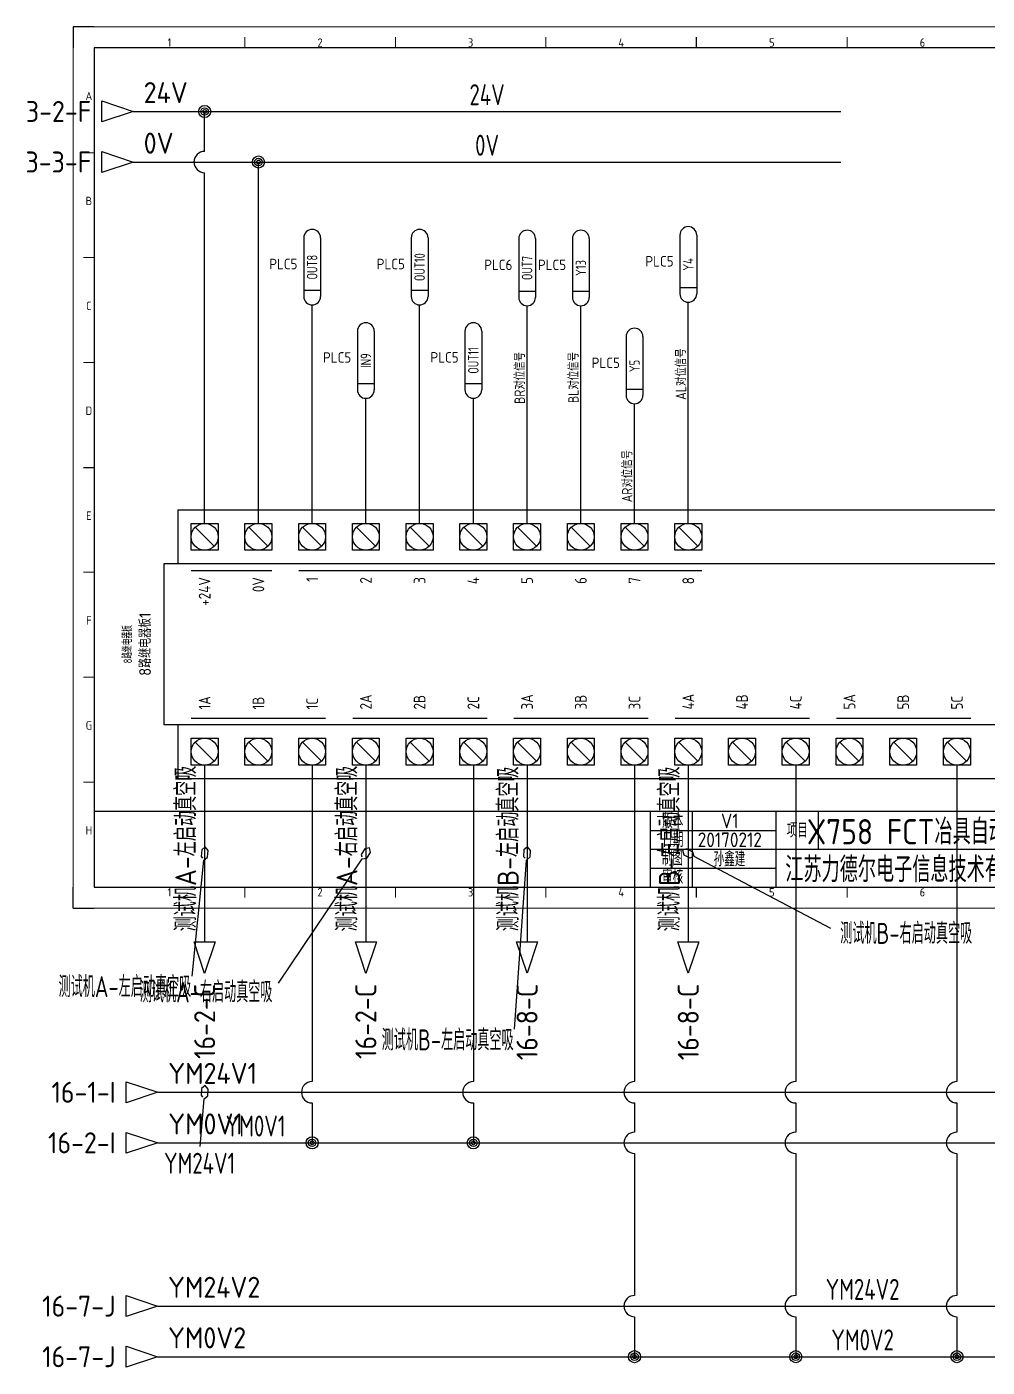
# Model space of a CAD drawing. Header units: millimetres. Extents: x 2018 to 2385, y 1278 to 1597.
# Drawn here: x 2018.3 to 2247, y 1278 to 1597.4 of the extents above; entities that cross this region are included whole.
import ezdxf
from ezdxf.enums import TextEntityAlignment as Align

# ---------------------------------------------------------------- set-up
doc = ezdxf.new("R2010")
doc.units = ezdxf.units.MM
for name, color, linetype in [('AE_BOR', 1, 'Continuous'), ('DESC', 150, 'Continuous'), ('SYMS', 7, 'Continuous'), ('TAGS', 150, 'Continuous'), ('TERMS', 123, 'Continuous'), ('WIRENO', 72, 'Continuous'), ('WIREREF', 52, 'Continuous'), ('WIREREF_DEST', 52, 'Continuous'), ('WIRES', 7, 'Continuous'), ('XREF', 7, 'Continuous'), ('图框_标题栏属性', 1, 'Continuous'), ('图框_标题栏文字', 6, 'Continuous')]:
    doc.layers.add(name, color=color, linetype=linetype)
doc.styles.add('ACGBTS', font='ISOCP.SHX')
doc.styles.get("Standard").update_dxf_attribs({"font": 'arial.ttf'})
doc.styles.add('WD_IEC', font='ISOCP2.shx', dxfattribs={"height": 4, "bigfont": 'gbcbig.shx'})
doc.styles.add('工程字', font='gbenor.shx', dxfattribs={"bigfont": 'gbcbig.shx'})

# ---------------------------------------------------------------- blocks, each defined once
blk = doc.blocks.new('Border')
for p, q in [((584, 410), (10, 410)), ((10, 410), (10, 10)), ((10, 10), (584, 10))]:
    blk.add_line(p, q)
at = {"layer": 'AE_BOR', "color": 1, "lineweight": 30}
for p, q in [((10, 420), (0, 420)), ((0, 420), (0, 410)), ((297, 410), (297, 415)), ((5, 210), (10, 210)), ((0, 0), (0, 10)), ((297, 5), (297, 10)), ((0, 0), (10, 0))]:
    blk.add_line(p, q, dxfattribs=at)
at = {"layer": 'AE_BOR', "color": 1, "lineweight": 15}
for p, q in [((0, 420), (594, 420)), ((0, 0), (0, 420)), ((81.75, 410), (81.75, 415)), ((153.5, 410), (153.5, 415)), ((225.25, 410), (225.25, 415)), ((368.75, 410), (368.75, 415)), ((10, 360), (5, 360)), ((10, 310), (5, 310)), ((10, 260), (5, 260)), ((10, 160), (5, 160)), ((10, 110), (5, 110)), ((10, 60), (5, 60)), ((81.75, 5), (81.75, 10)), ((153.5, 5), (153.5, 10)), ((225.25, 5), (225.25, 10)), ((368.75, 5), (368.75, 10)), ((594, 0), (0, 0))]:
    blk.add_line(p, q, dxfattribs=at)
at = {"layer": 'AE_BOR', "color": 1, "lineweight": 15, "style": 'ACGBTS'}
for s, p in [('1', (45.875, 412.5)), ('2', (117.625, 412.5)), ('3', (189.375, 412.5)), ('4', (261.125, 412.5)), ('5', (332.875, 412.5)), ('6', (404.625, 412.5)), ('A', (7.5, 387)), ('B', (7.5, 337)), ('C', (7.5, 287)), ('D', (7.5, 237)), ('E', (7.5, 187)), ('F', (7.5, 137)), ('G', (7.5, 87)), ('H', (7.5, 37)), ('1', (45.875, 7.5)), ('2', (117.625, 7.5)), ('3', (189.375, 7.5)), ('4', (261.125, 7.5)), ('5', (332.875, 7.5)), ('6', (404.625, 7.5))]:
    blk.add_text(s, height=4, dxfattribs=at).set_placement(p, align=Align.MIDDLE)
blk = doc.blocks.new('LdrDkA4')
for p, q in [((132.5, 0), (132.5, 18)), ((142.5, 0), (142.5, 18)), ((162.5, 0), (162.5, 18)), ((162.5, 0), (162.5, 18)), ((162.5, 0), (162.5, 18)), ((172.5, 18), (172.5, 13.5)), ((132.5, 13.5), (162.5, 13.5)), ((172.5, 13.5), (172.5, 9)), ((132.5, 9), (162.99, 9)), ((162.5, 9), (287, 9)), ((132.5, 4.5), (162.5, 4.5)), ((142.5, 2.09), (142.5, 2.09)), ((142.5, 2.09), (142.5, 2.09))]:
    blk.add_line(p, q)
blk.add_lwpolyline([(132.5, 18), (0, 18), (0, 0), (132.5, 0)], close=True)
blk.add_lwpolyline([(132.5, 0), (287, 0), (287, 18), (132.5, 18)])
at = {"flags": 9}
blk.add_attdef('WD_TB', (0, 0), '', height=2.5, dxfattribs=at)
at = {"layer": '图框_标题栏属性', "style": '工程字'}
for tag, height, p in [('版本', 3.5, (151.42, 15.75)), ('项目', 6, (202.25, 13.5)), ('日期', 3.5, (151.42, 11.25)), ('名称', 3.5, (264.42, 13.27)), ('制图', 3.5, (151.34, 6.85)), ('公司名称', 6, (197.03, 4.5)), ('文件', 3.5, (257.37, 6.75)), ('页数', 3.5, (279.5, 6.75)), ('审核', 3.5, (151.65, 2.36)), ('图号', 3.5, (257.37, 2.25)), ('总数', 3.5, (279.5, 2.25))]:
    blk.add_attdef(tag, text='', height=height, dxfattribs=at).set_placement(p, align=Align.MIDDLE)
at = {"layer": '图框_标题栏文字', "style": '工程字'}
for s, p in [('版本', (137.85, 15.75)), ('日期', (137.85, 11.25)), ('项目', (167.5, 13.5)), ('制图', (137.75, 6.85)), ('审核', (137.81, 2.51))]:
    blk.add_text(s, height=3.5, dxfattribs=at).set_placement(p, align=Align.MIDDLE_CENTER)
blk = doc.blocks.new('PLC8_8继电器板')
for p, q in [((-200.82, 40.95), (-200.82, 24.95)), ((-200.82, 40.95), (192.68, 40.95)), ((-196.82, 36.95), (-188.82, 36.95)), ((-196.82, 28.95), (-196.82, 36.95)), ((-188.82, 36.95), (-188.82, 28.95)), ((-180.82, 36.95), (-172.82, 36.95)), ((-180.82, 28.95), (-180.82, 36.95)), ((-172.82, 36.95), (-172.82, 28.95)), ((-164.82, 36.95), (-156.82, 36.95)), ((-164.82, 28.95), (-164.82, 36.95)), ((-156.82, 36.95), (-156.82, 28.95)), ((-148.82, 36.95), (-140.82, 36.95)), ((-148.82, 36.95), (-140.82, 36.95)), ((-148.82, 28.95), (-148.82, 36.95)), ((-148.82, 28.95), (-148.82, 36.95)), ((-140.82, 36.95), (-140.82, 28.95)), ((-140.82, 36.95), (-140.82, 28.95)), ((-132.82, 36.95), (-124.82, 36.95)), ((-132.82, 28.95), (-132.82, 36.95)), ((-124.82, 36.95), (-124.82, 28.95)), ((-116.82, 36.95), (-108.82, 36.95)), ((-116.82, 28.95), (-116.82, 36.95)), ((-108.82, 36.95), (-108.82, 28.95)), ((-100.82, 36.95), (-92.82, 36.95)), ((-100.82, 28.95), (-100.82, 36.95)), ((-92.82, 36.95), (-92.82, 28.95)), ((-84.82, 36.95), (-76.82, 36.95)), ((-84.82, 36.95), (-76.82, 36.95)), ((-84.82, 28.95), (-84.82, 36.95)), ((-84.82, 28.95), (-84.82, 36.95)), ((-76.82, 36.95), (-76.82, 28.95)), ((-76.82, 36.95), (-76.82, 28.95)), ((-68.82, 36.95), (-60.82, 36.95)), ((-68.82, 28.95), (-68.82, 36.95)), ((-60.82, 36.95), (-60.82, 28.95)), ((-52.82, 36.95), (-44.82, 36.95)), ((-52.82, 28.95), (-52.82, 36.95)), ((-44.82, 36.95), (-44.82, 28.95)), ((-195.65, 35.78), (-189.99, 30.12)), ((-179.65, 35.78), (-173.99, 30.12)), ((-163.65, 35.78), (-157.99, 30.12)), ((-147.65, 35.78), (-141.99, 30.12)), ((-131.65, 35.78), (-125.99, 30.12)), ((-115.65, 35.78), (-109.99, 30.12)), ((-99.65, 35.78), (-93.99, 30.12)), ((-83.65, 35.78), (-77.99, 30.12)), ((-67.65, 35.78), (-61.99, 30.12)), ((-51.65, 35.78), (-45.99, 30.12)), ((-188.82, 28.95), (-196.82, 28.95)), ((-172.82, 28.95), (-180.82, 28.95)), ((-156.82, 28.95), (-164.82, 28.95)), ((-140.82, 28.95), (-148.82, 28.95)), ((-140.82, 28.95), (-148.82, 28.95)), ((-124.82, 28.95), (-132.82, 28.95)), ((-108.82, 28.95), (-116.82, 28.95)), ((-92.82, 28.95), (-100.82, 28.95)), ((-76.82, 28.95), (-84.82, 28.95)), ((-76.82, 28.95), (-84.82, 28.95)), ((-60.82, 28.95), (-68.82, 28.95)), ((-44.82, 28.95), (-52.82, 28.95)), ((-204.82, -23.05), (-204.82, 24.95)), ((-204.82, 24.95), (196.68, 24.95)), ((-196.82, 22.95), (-172.82, 22.95)), ((-164.82, 22.95), (-44.82, 22.95)), ((196.68, -23.05), (-204.82, -23.05)), ((-200.82, -23.05), (-200.82, -39.05)), ((-196.82, -21.05), (-156.82, -21.05)), ((-148.72, -21.05), (-108.72, -21.05)), ((-100.72, -21.05), (-60.72, -21.05)), ((-52.72, -21.05), (-12.72, -21.05)), ((-4.72, -21.05), (35.28, -21.05)), ((-196.82, -35.05), (-196.82, -27.05)), ((-196.82, -27.05), (-188.82, -27.05)), ((-188.82, -27.05), (-188.82, -35.05)), ((-180.82, -35.05), (-180.82, -27.05)), ((-180.82, -35.05), (-180.82, -27.05)), ((-180.82, -27.05), (-172.82, -27.05)), ((-180.82, -27.05), (-172.82, -27.05)), ((-172.82, -27.05), (-172.82, -35.05)), ((-172.82, -27.05), (-172.82, -35.05)), ((-164.82, -35.05), (-164.82, -27.05)), ((-164.82, -35.05), (-164.82, -27.05)), ((-164.82, -27.05), (-156.82, -27.05)), ((-164.82, -27.05), (-156.82, -27.05)), ((-156.82, -27.05), (-156.82, -35.05)), ((-156.82, -27.05), (-156.82, -35.05)), ((-148.82, -35.05), (-148.82, -27.05)), ((-148.82, -35.05), (-148.82, -27.05)), ((-148.82, -27.05), (-140.82, -27.05)), ((-148.82, -27.05), (-140.82, -27.05)), ((-140.82, -27.05), (-140.82, -35.05)), ((-140.82, -27.05), (-140.82, -35.05)), ((-132.82, -35.05), (-132.82, -27.05)), ((-132.82, -35.05), (-132.82, -27.05)), ((-132.82, -27.05), (-124.82, -27.05)), ((-132.82, -27.05), (-124.82, -27.05)), ((-124.82, -27.05), (-124.82, -35.05)), ((-124.82, -27.05), (-124.82, -35.05)), ((-116.82, -35.05), (-116.82, -27.05)), ((-116.82, -35.05), (-116.82, -27.05)), ((-116.82, -27.05), (-108.82, -27.05)), ((-116.82, -27.05), (-108.82, -27.05)), ((-108.82, -27.05), (-108.82, -35.05)), ((-108.82, -27.05), (-108.82, -35.05)), ((-100.82, -35.05), (-100.82, -27.05)), ((-100.82, -35.05), (-100.82, -27.05)), ((-100.82, -27.05), (-92.82, -27.05)), ((-100.82, -27.05), (-92.82, -27.05)), ((-92.82, -27.05), (-92.82, -35.05)), ((-92.82, -27.05), (-92.82, -35.05)), ((-84.82, -35.05), (-84.82, -27.05)), ((-84.82, -35.05), (-84.82, -27.05)), ((-84.82, -27.05), (-76.82, -27.05)), ((-84.82, -27.05), (-76.82, -27.05)), ((-76.82, -27.05), (-76.82, -35.05)), ((-76.82, -27.05), (-76.82, -35.05)), ((-68.82, -35.05), (-68.82, -27.05)), ((-68.82, -35.05), (-68.82, -27.05)), ((-68.82, -27.05), (-60.82, -27.05)), ((-68.82, -27.05), (-60.82, -27.05)), ((-60.82, -27.05), (-60.82, -35.05)), ((-60.82, -27.05), (-60.82, -35.05)), ((-52.82, -35.05), (-52.82, -27.05)), ((-52.82, -35.05), (-52.82, -27.05)), ((-52.82, -27.05), (-44.82, -27.05)), ((-52.82, -27.05), (-44.82, -27.05)), ((-44.82, -27.05), (-44.82, -35.05)), ((-44.82, -27.05), (-44.82, -35.05)), ((-36.82, -35.05), (-36.82, -27.05)), ((-36.82, -35.05), (-36.82, -27.05)), ((-36.82, -27.05), (-28.82, -27.05)), ((-36.82, -27.05), (-28.82, -27.05)), ((-28.82, -27.05), (-28.82, -35.05)), ((-28.82, -27.05), (-28.82, -35.05)), ((-20.82, -35.05), (-20.82, -27.05)), ((-20.82, -35.05), (-20.82, -27.05)), ((-20.82, -27.05), (-12.82, -27.05)), ((-20.82, -27.05), (-12.82, -27.05)), ((-12.82, -27.05), (-12.82, -35.05)), ((-12.82, -27.05), (-12.82, -35.05)), ((-4.82, -35.05), (-4.82, -27.05)), ((-4.82, -35.05), (-4.82, -27.05)), ((-4.82, -27.05), (3.18, -27.05)), ((-4.82, -27.05), (3.18, -27.05)), ((3.18, -27.05), (3.18, -35.05)), ((3.18, -27.05), (3.18, -35.05)), ((11.18, -35.05), (11.18, -27.05)), ((11.18, -35.05), (11.18, -27.05)), ((11.18, -27.05), (19.18, -27.05)), ((11.18, -27.05), (19.18, -27.05)), ((19.18, -27.05), (19.18, -35.05)), ((19.18, -27.05), (19.18, -35.05)), ((27.18, -35.05), (27.18, -27.05)), ((27.18, -35.05), (27.18, -27.05)), ((27.18, -27.05), (35.18, -27.05)), ((27.18, -27.05), (35.18, -27.05)), ((35.18, -27.05), (35.18, -35.05)), ((35.18, -27.05), (35.18, -35.05)), ((-195.65, -28.22), (-189.99, -33.88)), ((-179.65, -28.22), (-173.99, -33.88)), ((-163.65, -28.22), (-157.99, -33.88)), ((-147.65, -28.22), (-141.99, -33.88)), ((-131.65, -28.22), (-125.99, -33.88)), ((-115.65, -28.22), (-109.99, -33.88)), ((-99.65, -28.22), (-93.99, -33.88)), ((-83.65, -28.22), (-77.99, -33.88)), ((-67.65, -28.22), (-61.99, -33.88)), ((-51.65, -28.22), (-45.99, -33.88)), ((-35.65, -28.22), (-29.99, -33.88)), ((-19.65, -28.22), (-13.99, -33.88)), ((-3.65, -28.22), (2.01, -33.88)), ((12.35, -28.22), (18.01, -33.88)), ((28.35, -28.22), (34.01, -33.88)), ((-188.82, -35.05), (-196.82, -35.05)), ((-172.82, -35.05), (-180.82, -35.05)), ((-172.82, -35.05), (-180.82, -35.05)), ((-156.82, -35.05), (-164.82, -35.05)), ((-156.82, -35.05), (-164.82, -35.05)), ((-140.82, -35.05), (-148.82, -35.05)), ((-140.82, -35.05), (-148.82, -35.05)), ((-124.82, -35.05), (-132.82, -35.05)), ((-124.82, -35.05), (-132.82, -35.05)), ((-108.82, -35.05), (-116.82, -35.05)), ((-108.82, -35.05), (-116.82, -35.05)), ((-92.82, -35.05), (-100.82, -35.05)), ((-92.82, -35.05), (-100.82, -35.05)), ((-76.82, -35.05), (-84.82, -35.05)), ((-76.82, -35.05), (-84.82, -35.05)), ((-60.82, -35.05), (-68.82, -35.05)), ((-60.82, -35.05), (-68.82, -35.05)), ((-44.82, -35.05), (-52.82, -35.05)), ((-44.82, -35.05), (-52.82, -35.05)), ((-28.82, -35.05), (-36.82, -35.05)), ((-28.82, -35.05), (-36.82, -35.05)), ((-12.82, -35.05), (-20.82, -35.05)), ((-12.82, -35.05), (-20.82, -35.05)), ((3.18, -35.05), (-4.82, -35.05)), ((3.18, -35.05), (-4.82, -35.05)), ((19.18, -35.05), (11.18, -35.05)), ((19.18, -35.05), (11.18, -35.05)), ((35.18, -35.05), (27.18, -35.05)), ((35.18, -35.05), (27.18, -35.05)), ((-200.82, -39.05), (192.68, -39.05))]:
    blk.add_line(p, q)
for centre in [(-192.82, 32.95), (-176.82, 32.95), (-160.82, 32.95), (-144.82, 32.95), (-128.82, 32.95), (-112.82, 32.95), (-96.82, 32.95), (-80.82, 32.95), (-64.82, 32.95), (-48.82, 32.95), (-192.82, -31.05), (-176.82, -31.05), (-160.82, -31.05), (-144.82, -31.05), (-128.82, -31.05), (-112.82, -31.05), (-96.82, -31.05), (-80.82, -31.05), (-64.82, -31.05), (-48.82, -31.05), (-32.82, -31.05), (-16.82, -31.05), (-0.82, -31.05), (15.18, -31.05), (31.18, -31.05)]:
    blk.add_circle(centre, 4)
at = {"style": 'WD_IEC', "width": 0.9}
for tag, p in [('TERM41', (-190.82, 38.18)), ('TERM42', (-174.82, 38.18)), ('TERM43', (-158.82, 38.18)), ('TERM44', (-142.82, 38.18)), ('TERM45', (-126.82, 38.18)), ('TERM46', (-110.82, 38.18)), ('TERM47', (-94.82, 38.18)), ('TERM48', (-78.82, 38.18)), ('TERM49', (-62.82, 38.18)), ('TERM50', (-46.82, 38.18))]:
    blk.add_attdef(tag, text='', height=2.5, rotation=90, dxfattribs=at).set_placement(p, align=Align.TOP_LEFT)
at = {"style": 'WD_IEC', "flags": 1}
for tag, p in [('X2TERM41', (-192.82, 36.95)), ('X2TERM42', (-176.82, 36.95)), ('X2TERM43', (-160.82, 36.95)), ('X2TERM44', (-144.82, 36.95)), ('X2TERM45', (-128.82, 36.95)), ('X2TERM46', (-112.82, 36.95)), ('X2TERM47', (-96.82, 36.95)), ('X2TERM48', (-80.82, 36.95)), ('X2TERM49', (-64.82, 36.95)), ('X2TERM50', (-48.82, 36.95)), ('X8TERM01', (-192.82, -35.05)), ('X8TERM02', (-176.82, -35.05)), ('X8TERM03', (-160.82, -35.05)), ('X8TERM04', (-144.82, -35.05)), ('X8TERM05', (-128.82, -35.05)), ('X8TERM06', (-112.82, -35.05)), ('X8TERM07', (-96.82, -35.05)), ('X8TERM08', (-80.82, -35.05)), ('X8TERM09', (-64.82, -35.05)), ('X8TERM10', (-48.82, -35.05)), ('X8TERM11', (-32.82, -35.05)), ('X8TERM12', (-16.82, -35.05)), ('X8TERM13', (-0.82, -35.05)), ('X8TERM14', (15.18, -35.05)), ('X8TERM15', (31.18, -35.05)), ('X8TERM16', (47.18, -35.05)), ('X8TERM17', (63.18, -35.05)), ('X8TERM18', (79.18, -35.05)), ('X8TERM19', (95.18, -35.05)), ('X8TERM20', (111.18, -35.05)), ('X8TERM21', (127.18, -35.05)), ('X8TERM22', (143.18, -35.05)), ('X8TERM23', (159.18, -35.05)), ('X8TERM24', (175.18, -35.05))]:
    blk.add_attdef(tag, p, '', height=0.35, rotation=90, dxfattribs=at)
at = {"style": 'WD_IEC', "width": 0.9}
for tag, p in [('TERMDESC41', (-192.82, 20.95)), ('TERMDESC42', (-176.82, 20.95)), ('TERMDESC43', (-160.82, 20.95)), ('TERMDESC44', (-144.82, 20.95)), ('TERMDESC45', (-128.82, 20.95)), ('TERMDESC46', (-112.82, 20.95)), ('TERMDESC47', (-96.82, 20.95)), ('TERMDESC48', (-80.82, 20.95)), ('TERMDESC49', (-64.82, 20.95)), ('TERMDESC50', (-48.82, 20.95))]:
    blk.add_attdef(tag, text='', height=3.5, rotation=90, dxfattribs=at).set_placement(p, align=Align.MIDDLE_RIGHT)
at = {"style": 'WD_IEC', "width": 0.8}
blk.add_attdef('WDTAGALT', (-242.82, -11.05), '', height=4, rotation=90, dxfattribs=at)
at = {"linetype": 'Continuous', "style": 'WD_IEC', "flags": 9}
for tag, p in [('ASSYCODE', (-231.81, 8.31)), ('FAMILY', (-231.03, 8.34))]:
    blk.add_attdef(tag, text='', height=0.32, rotation=90, dxfattribs=at).set_placement(p, align=Align.CENTER)
at = {"style": 'WD_IEC'}
for tag, p in [('LINE1', (-223.53, 0.95)), ('LINE2', (-218.53, 0.95)), ('TAG1', (-208.82, 0.95))]:
    blk.add_attdef(tag, text='', height=3.5, rotation=90, dxfattribs=at).set_placement(p, align=Align.CENTER)
for tag, width, p in [('INST', 0.8, (-238.98, 0.95)), ('LOC', 0.8, (-235.54, 0.95)), ('MFG', 0.8, (-231.53, 0.95)), ('CAT', 0.9, (-228.03, 0.95)), ('DESC', 0.8, (-214.48, 0.95))]:
    blk.add_attdef(tag, text='', height=2.5, rotation=90, dxfattribs=dict(at, width=width)).set_placement(p, align=Align.CENTER)
at = {"style": 'WD_IEC', "width": 0.9}
for tag, p in [('TERMDESC01', (-192.82, -18.5)), ('TERMDESC02', (-176.82, -18.5)), ('TERMDESC03', (-160.82, -18.5)), ('TERMDESC04', (-144.82, -18.5)), ('TERMDESC05', (-128.82, -18.5)), ('TERMDESC06', (-112.82, -18.5)), ('TERMDESC07', (-96.82, -18.5)), ('TERMDESC08', (-80.82, -18.5)), ('TERMDESC09', (-64.82, -18.5)), ('TERMDESC10', (-48.82, -18.5)), ('TERMDESC11', (-32.82, -18.5)), ('TERMDESC12', (-16.82, -18.5)), ('TERMDESC13', (-0.82, -18.5)), ('TERMDESC14', (15.18, -18.5)), ('TERMDESC15', (31.18, -18.5)), ('TERMDESC16', (47.18, -18.5)), ('TERMDESC17', (63.18, -18.5)), ('TERMDESC18', (79.18, -18.5)), ('TERMDESC19', (95.18, -18.5)), ('TERMDESC20', (111.18, -18.5)), ('TERMDESC21', (127.18, -18.5)), ('TERMDESC22', (143.18, -18.5)), ('TERMDESC23', (159.18, -18.5)), ('TERMDESC24', (175.18, -18.5))]:
    blk.add_attdef(tag, text='', height=3.5, rotation=90, dxfattribs=at).set_placement(p, align=Align.MIDDLE_LEFT)
for tag, p in [('TERM01', (-190.82, -35.96)), ('TERM02', (-174.82, -36.1)), ('TERM03', (-158.82, -36.1)), ('TERM04', (-142.82, -36.1)), ('TERM05', (-126.82, -36.1)), ('TERM06', (-110.82, -36.1)), ('TERM07', (-94.82, -36.1)), ('TERM08', (-78.82, -36.1)), ('TERM09', (-62.82, -36.1)), ('TERM10', (-46.82, -36.1)), ('TERM11', (-30.82, -36.1)), ('TERM12', (-14.82, -36.1)), ('TERM13', (1.18, -36.1)), ('TERM14', (17.18, -36.1)), ('TERM15', (33.18, -36.1)), ('TERM16', (49.18, -36.1)), ('TERM17', (65.18, -36.1)), ('TERM18', (81.18, -36.1)), ('TERM19', (97.18, -36.1)), ('TERM20', (113.18, -36.1)), ('TERM21', (129.18, -36.1)), ('TERM22', (145.18, -36.1)), ('TERM23', (161.18, -36.1)), ('TERM24', (177.18, -36.1))]:
    blk.add_attdef(tag, text='', height=2.5, rotation=90, dxfattribs=at).set_placement(p, align=Align.TOP_RIGHT)
blk = doc.blocks.new('HA1D3')
blk.add_lwpolyline([(0, 0), (-3.75, -1.25), (-3.75, 1.25)], close=True)
at = {"style": 'WD_IEC'}
for tag, p, height, flags in [('WIRENO', (1.25, 1), 2.5, 8), ('X1TERM01', (0, 0), 0.32, 1)]:
    blk.add_attdef(tag, p, '', height=height, dxfattribs=dict(at, flags=flags))
at = {"style": 'WD_IEC', "flags": 1}
blk.add_attdef('SIGCODE', text='', height=1, dxfattribs=at).set_placement((-2.5, 1.8), align=Align.RIGHT)
at = {"style": 'WD_IEC'}
blk.add_attdef('XREF', text='', height=2.5, dxfattribs=at).set_placement((-5, 0), align=Align.MIDDLE_RIGHT)
blk.add_attdef('DESC1', text='', height=2.5, dxfattribs=at).set_placement((1.25, -1), align=Align.TOP_LEFT)
blk = doc.blocks.new('WD_WNH')
at = {"linetype": 'Continuous', "style": 'WD_IEC', "width": 0.8}
blk.add_attdef('WIRENO', text='', height=2.5, dxfattribs=at).set_placement((0, 0.75), align=Align.CENTER)
at = {"style": 'WD_IEC', "flags": 1}
for tag, p in [('W08USER', (0, 0.375)), ('W04USER', (0, 0.875)), ('W05USER', (0, 0.75)), ('W09USER', (0, 0.25)), ('W03USER', (0, 1)), ('W06USER', (0, 0.625)), ('W07USER', (0, 0.5)), ('W02USER', (0, 1.125)), ('W01USER', (0, 1.25)), ('W10USER', (0, 0.125))]:
    blk.add_attdef(tag, text='', height=0.08, dxfattribs=at).set_placement(p, align=Align.CENTER)
blk = doc.blocks.new('WDDOT')
for radius in [0.72, 0.449, 0.223]:
    blk.add_circle((0, 0), radius)
blk = doc.blocks.new('PLCIOO1TV')
for p, q in [((-2, 7), (-2, -7)), ((2, 7), (2, -7)), ((-2, -5.5), (2, -5.5))]:
    blk.add_line(p, q)
for centre, start, end in [((0, 7), 0, 180), ((0, -7), 180, 0)]:
    blk.add_arc(centre, 2, start, end)
at = {"style": 'WD_IEC', "width": 0.8}
for tag, p in [('INST', (-3.5, 6.5)), ('LOC', (-3.5, 3))]:
    blk.add_attdef(tag, text='', height=2.5, dxfattribs=at).set_placement(p, align=Align.RIGHT)
for tag, height, p in [('TAGA01', 2.5, (0, 0)), ('TERM01L', 2, (0, -7.25))]:
    blk.add_attdef(tag, text='', height=height, rotation=90, dxfattribs=at).set_placement(p, align=Align.MIDDLE)
at = {"style": 'WD_IEC', "width": 0.9}
blk.add_attdef('LINE1', text='', height=2.5, rotation=90, dxfattribs=at).set_placement((4.41, 1), align=Align.CENTER)
blk.add_attdef('LINE2', text='', height=2.5, rotation=90, dxfattribs=at).set_placement((5.02, 1), align=Align.TOP_CENTER)
at = {"style": 'WD_IEC'}
for tag, p in [('TAG1', (-3.5, -0.5)), ('XREF', (-3.5, -4.5))]:
    blk.add_attdef(tag, text='', height=2.5, dxfattribs=at).set_placement(p, align=Align.RIGHT)
at = {"linetype": 'Continuous', "style": 'WD_IEC', "flags": 9}
for tag, p in [('ASSYCODE', (-2.39, -1.18)), ('FAMILY', (-2.39, -7.68))]:
    blk.add_attdef(tag, text='', height=0.16, rotation=90, dxfattribs=at).set_placement(p, align=Align.CENTER)
at = {"style": 'WD_IEC', "flags": 1}
blk.add_attdef('X8TERM01L', (0, -9), '', height=0.16, rotation=90, dxfattribs=at)
at = {"style": 'WD_IEC', "width": 0.9}
blk.add_attdef('TERMDESC01L', text='', height=2, rotation=90, dxfattribs=at).set_placement((2.25, -10), align=Align.TOP_RIGHT)
at = {"style": 'WD_IEC'}
for tag, width, p in [('MFG', 0.8, (-7, -20)), ('DESC', 0.8, (-4, -20)), ('DESCA01', 0.9, (-0.5, -20)), ('DESCB01', 0.9, (2.5, -20)), ('DESCC01', 0.9, (5.5, -20)), ('DESCD01', 0.9, (8.5, -20)), ('DESCE01', 0.9, (11.5, -20)), ('CAT', 0.9, (-7, -27))]:
    blk.add_attdef(tag, text='', height=2.5, rotation=90, dxfattribs=dict(at, width=width)).set_placement(p, align=Align.RIGHT)
blk = doc.blocks.new('HA1S4')
blk.add_lwpolyline([(0, -3.75), (-1.25, 0), (1.25, 0)], close=True)
at = {"style": 'WD_IEC', "flags": 8}
blk.add_attdef('WIRENO', (-1, 1.25), '', height=2.5, rotation=90, dxfattribs=at)
at = {"style": 'WD_IEC'}
blk.add_attdef('DESC1', text='', height=2.5, rotation=90, dxfattribs=at).set_placement((1, 1.25), align=Align.TOP_LEFT)
at = {"style": 'WD_IEC', "flags": 1}
blk.add_attdef('X2TERM01', (0, 0), '', height=0.32, dxfattribs=at)
blk.add_attdef('SIGCODE', text='', height=1, dxfattribs=at).set_placement((-2.5, -3.2), align=Align.RIGHT)
at = {"style": 'WD_IEC'}
blk.add_attdef('XREF', text='', height=2.5, rotation=90, dxfattribs=at).set_placement((0, -5), align=Align.MIDDLE_RIGHT)
blk = doc.blocks.new('WD_WNV')
at = {"linetype": 'Continuous', "style": 'WD_IEC', "width": 0.8}
blk.add_attdef('WIRENO', text='', height=2.5, dxfattribs=at).set_placement((-1.6, 0), align=Align.MIDDLE_RIGHT)
at = {"style": 'WD_IEC', "flags": 1}
for tag, p in [('W08USER', (-1, 0.375)), ('W04USER', (-1, 0.875)), ('W05USER', (-1, 0.75)), ('W09USER', (-1, 0.25)), ('W03USER', (-1, 1)), ('W06USER', (-1, 0.625)), ('W07USER', (-1, 0.5)), ('W02USER', (-1, 1.125)), ('W01USER', (-1, 1.25)), ('W10USER', (-1, 0.125))]:
    blk.add_attdef(tag, text='', height=0.08, dxfattribs=at).set_placement(p, align=Align.CENTER)

msp = doc.modelspace()

# ---------------------------------------------------------------- linework, layer by layer
at = {"layer": 'WIRENO'}
for points in [[(2057.67, 1371.19), (2060.46, 1398.84), (2061.33, 1399.55), (2061.49, 1401.13), (2060.78, 1401.99), (2059.91, 1401.28), (2059.75, 1399.71), (2060.1, 1399.27)], [(2078.19, 1369.53), (2098.13, 1399.1), (2099.23, 1399.31), (2100.12, 1400.63), (2099.91, 1401.73), (2098.8, 1401.52), (2097.92, 1400.2), (2098.02, 1399.65)], [(2134.4, 1358.51), (2137.3, 1398.85), (2138.15, 1399.58), (2138.27, 1401.16), (2137.53, 1402.01), (2136.68, 1401.28), (2136.57, 1399.69), (2136.94, 1399.27)], [(2209.77, 1382.56), (2177.22, 1399.69), (2176.89, 1400.76), (2175.48, 1401.5), (2174.41, 1401.17), (2174.75, 1400.1), (2176.15, 1399.36), (2176.69, 1399.52)], [(2059.53, 1330.59), (2060.49, 1341.93), (2061.35, 1342.65), (2061.48, 1344.23), (2060.76, 1345.09), (2059.9, 1344.37), (2059.77, 1342.78), (2060.13, 1342.36)]]:
    msp.add_lwpolyline(points, dxfattribs=at)
at = {"layer": 'WIRES'}
for p, q in [((2043.6, 1577.24), (2212.18, 1577.24)), ((2060.62, 1567.73), (2060.62, 1577.24)), ((2043.6, 1565.19), (2212.18, 1565.19)), ((2073.42, 1479.08), (2073.42, 1565.19)), ((2060.62, 1479.08), (2060.62, 1562.65)), ((2086.22, 1479.08), (2086.22, 1531.14)), ((2111.82, 1479.08), (2111.82, 1531.14)), ((2137.42, 1479.08), (2137.42, 1530.94)), ((2150.22, 1479.08), (2150.22, 1530.94)), ((2175.82, 1479.08), (2175.82, 1531.79)), ((2099.02, 1479.08), (2099.02, 1508.88)), ((2124.62, 1479.08), (2124.62, 1508.9)), ((2163.02, 1479.08), (2163.02, 1507.59)), ((2060.62, 1421.48), (2060.62, 1379.35)), ((2086.22, 1421.48), (2086.22, 1346.05)), ((2099.02, 1421.48), (2099.02, 1379.35)), ((2124.62, 1421.48), (2124.62, 1346.05)), ((2137.42, 1421.48), (2137.42, 1379.38)), ((2163.02, 1421.48), (2163.02, 1346.05)), ((2175.82, 1421.48), (2175.82, 1379.38)), ((2201.42, 1421.48), (2201.42, 1346.05)), ((2239.82, 1421.48), (2239.82, 1346.05)), ((2049.44, 1343.51), (2384.76, 1343.51)), ((2086.22, 1340.97), (2086.22, 1331.46)), ((2124.62, 1340.97), (2124.62, 1331.46)), ((2163.02, 1340.97), (2163.02, 1334)), ((2201.42, 1340.97), (2201.42, 1334)), ((2239.82, 1340.97), (2239.82, 1334)), ((2049.44, 1331.46), (2384.76, 1331.46)), ((2163.02, 1328.92), (2163.02, 1295.08)), ((2201.42, 1328.92), (2201.42, 1295.08)), ((2239.82, 1328.92), (2239.82, 1295.08)), ((2049.39, 1292.54), (2385.29, 1292.54)), ((2163.02, 1290), (2163.02, 1280.49)), ((2201.42, 1290), (2201.42, 1280.49)), ((2239.82, 1290), (2239.82, 1280.49)), ((2049.39, 1280.49), (2385.29, 1280.49))]:
    msp.add_line(p, q, dxfattribs=at)
for centre in [(2060.62, 1565.19), (2086.22, 1343.51), (2124.62, 1343.51), (2163.02, 1343.51), (2201.42, 1343.51), (2239.82, 1343.51), (2163.02, 1331.46), (2201.42, 1331.46), (2239.82, 1331.46), (2163.02, 1292.54), (2201.42, 1292.54), (2239.82, 1292.54)]:
    msp.add_arc(centre, 2.54, 90, 270, dxfattribs=at)

# ---------------------------------------------------------------- block references
ref = msp.add_blockref('LdrDkA4', (2034.29, 1392.42))
ref.add_attrib('公司名称', '江苏力德尔电子信息技术有限公司', dxfattribs={"layer": '图框_标题栏属性', "height": 6, "style": '工程字'}).set_placement((2231.33, 1396.92), align=Align.MIDDLE)
ref.add_attrib('项目', 'X758 FCT冶具自动上下料机', dxfattribs={"layer": '图框_标题栏属性', "height": 6, "style": '工程字'}).set_placement((2236.54, 1405.92), align=Align.MIDDLE)
ref.add_attrib('制图', '孙鑫建', dxfattribs={"layer": '图框_标题栏属性', "height": 3.5, "style": '工程字'}).set_placement((2185.63, 1399.26), align=Align.MIDDLE)
ref.add_attrib('日期', '20170212', dxfattribs={"layer": '图框_标题栏属性', "height": 3.5, "style": '工程字'}).set_placement((2185.71, 1403.67), align=Align.MIDDLE)
ref.add_attrib('版本', 'V1', dxfattribs={"layer": '图框_标题栏属性', "height": 3.5, "style": '工程字'}).set_placement((2185.71, 1408.17), align=Align.MIDDLE)
at = {"layer": 'AE_BOR', "xscale": 0.5, "yscale": 0.5, "zscale": 0.5}
msp.add_blockref('Border', (2029.29, 1387.42), dxfattribs=at)
at = {"layer": 'SYMS'}
ref = msp.add_blockref('HA1D3', (2043.6, 1577.24), dxfattribs=dict(at, xscale=2, yscale=2, zscale=2))
ref.add_attrib('XREF', '3-2-F', dxfattribs={"layer": 'XREF', "height": 5, "style": 'WD_IEC'}).set_placement((2033.6, 1577.24), align=Align.MIDDLE_RIGHT)
ref.add_attrib('WIRENO', '24V', (2046.1, 1579.24), dxfattribs={"layer": 'WIREREF_DEST', "height": 5, "style": 'WD_IEC', "flags": 8})
at = {"layer": 'SYMS', "xscale": 2, "yscale": 2, "zscale": 2}
for p in [(2060.62, 1577.24), (2073.42, 1565.19), (2086.22, 1331.46), (2124.62, 1331.46), (2163.02, 1280.49), (2201.42, 1280.49), (2239.82, 1280.49)]:
    msp.add_blockref('WDDOT', p, dxfattribs=at)
at = {"layer": 'SYMS'}
ref = msp.add_blockref('HA1D3', (2043.6, 1565.19), dxfattribs=dict(at, xscale=2, yscale=2, zscale=2))
ref.add_attrib('XREF', '3-3-F', dxfattribs={"layer": 'XREF', "height": 5, "style": 'WD_IEC'}).set_placement((2033.6, 1565.19), align=Align.MIDDLE_RIGHT)
ref.add_attrib('WIRENO', '0V', (2046.1, 1567.19), dxfattribs={"layer": 'WIREREF_DEST', "height": 5, "style": 'WD_IEC', "flags": 8})
ref = msp.add_blockref('PLCIOO1TV', (2175.82, 1540.79), dxfattribs=at)
ref.add_attrib('DESCA01', 'AL对位信号', dxfattribs={"layer": 'DESC', "height": 2.5, "rotation": 90, "style": 'WD_IEC', "width": 0.9}).set_placement((2175.32, 1520.79), align=Align.RIGHT)
ref.add_attrib('TAGA01', 'Y4', dxfattribs={"layer": 'TAGS', "height": 2.5, "rotation": 90, "style": 'WD_IEC', "width": 0.8}).set_placement((2175.82, 1540.79), align=Align.MIDDLE)
ref.add_attrib('TAG1', 'PLC5', dxfattribs={"layer": 'TAGS', "height": 2.5, "style": 'WD_IEC'}).set_placement((2172.32, 1540.29), align=Align.RIGHT)
ref = msp.add_blockref('PLCIOO1TV', (2086.22, 1540.14), dxfattribs=at)
ref.add_attrib('TAGA01', 'OUT8', dxfattribs={"layer": 'TAGS', "height": 2.5, "rotation": 90, "style": 'WD_IEC', "width": 0.8}).set_placement((2086.22, 1540.14), align=Align.MIDDLE)
ref.add_attrib('TAG1', 'PLC5', dxfattribs={"layer": 'TAGS', "height": 2.5, "style": 'WD_IEC'}).set_placement((2082.72, 1539.64), align=Align.RIGHT)
ref = msp.add_blockref('PLCIOO1TV', (2111.82, 1540.14), dxfattribs=at)
ref.add_attrib('TAGA01', 'OUT10', dxfattribs={"layer": 'TAGS', "height": 2.5, "rotation": 90, "style": 'WD_IEC', "width": 0.8}).set_placement((2111.82, 1540.14), align=Align.MIDDLE)
ref.add_attrib('TAG1', 'PLC5', dxfattribs={"layer": 'TAGS', "height": 2.5, "style": 'WD_IEC'}).set_placement((2108.32, 1539.64), align=Align.RIGHT)
ref = msp.add_blockref('PLCIOO1TV', (2137.42, 1539.94), dxfattribs=at)
ref.add_attrib('DESCA01', 'BR对位信号', dxfattribs={"layer": 'DESC', "height": 2.5, "rotation": 90, "style": 'WD_IEC', "width": 0.9}).set_placement((2136.92, 1519.94), align=Align.RIGHT)
ref.add_attrib('TAGA01', 'OUT7', dxfattribs={"layer": 'TAGS', "height": 2.5, "rotation": 90, "style": 'WD_IEC', "width": 0.8}).set_placement((2137.42, 1539.94), align=Align.MIDDLE)
ref.add_attrib('TAG1', 'PLC6', dxfattribs={"layer": 'TAGS', "height": 2.5, "style": 'WD_IEC'}).set_placement((2133.92, 1539.44), align=Align.RIGHT)
ref = msp.add_blockref('PLCIOO1TV', (2150.22, 1539.94), dxfattribs=at)
ref.add_attrib('DESCA01', 'BL对位信号', dxfattribs={"layer": 'DESC', "height": 2.5, "rotation": 90, "style": 'WD_IEC', "width": 0.9}).set_placement((2149.72, 1519.94), align=Align.RIGHT)
ref.add_attrib('TAGA01', 'Y13', dxfattribs={"layer": 'TAGS', "height": 2.5, "rotation": 90, "style": 'WD_IEC', "width": 0.8}).set_placement((2150.22, 1539.94), align=Align.MIDDLE)
ref.add_attrib('TAG1', 'PLC5', dxfattribs={"layer": 'TAGS', "height": 2.5, "style": 'WD_IEC'}).set_placement((2146.72, 1539.44), align=Align.RIGHT)
ref = msp.add_blockref('PLCIOO1TV', (2099.02, 1517.88), dxfattribs=at)
ref.add_attrib('TAGA01', 'IN9', dxfattribs={"layer": 'TAGS', "height": 2.5, "rotation": 90, "style": 'WD_IEC', "width": 0.8}).set_placement((2099.02, 1517.88), align=Align.MIDDLE)
ref.add_attrib('TAG1', 'PLC5', dxfattribs={"layer": 'TAGS', "height": 2.5, "style": 'WD_IEC'}).set_placement((2095.52, 1517.38), align=Align.RIGHT)
ref = msp.add_blockref('PLCIOO1TV', (2124.62, 1517.9), dxfattribs=at)
ref.add_attrib('TAGA01', 'OUT11', dxfattribs={"layer": 'TAGS', "height": 2.5, "rotation": 90, "style": 'WD_IEC', "width": 0.8}).set_placement((2124.62, 1517.9), align=Align.MIDDLE)
ref.add_attrib('TAG1', 'PLC5', dxfattribs={"layer": 'TAGS', "height": 2.5, "style": 'WD_IEC'}).set_placement((2121.12, 1517.4), align=Align.RIGHT)
ref = msp.add_blockref('PLCIOO1TV', (2163.02, 1516.59), dxfattribs=at)
ref.add_attrib('DESCA01', 'AR对位信号', dxfattribs={"layer": 'DESC', "height": 2.5, "rotation": 90, "style": 'WD_IEC', "width": 0.9}).set_placement((2162.52, 1496.59), align=Align.RIGHT)
ref.add_attrib('TAGA01', 'Y5', dxfattribs={"layer": 'TAGS', "height": 2.5, "rotation": 90, "style": 'WD_IEC', "width": 0.8}).set_placement((2163.02, 1516.59), align=Align.MIDDLE)
ref.add_attrib('TAG1', 'PLC5', dxfattribs={"layer": 'TAGS', "height": 2.5, "style": 'WD_IEC'}).set_placement((2159.52, 1516.09), align=Align.RIGHT)
ref = msp.add_blockref('PLC8_8继电器板', (2214.87, 1449.52), dxfattribs=dict(at, xscale=0.8, yscale=0.8, zscale=0.8))
ref.add_attrib('TERMDESC46', '4', dxfattribs={"layer": 'TERMS', "height": 2.8, "rotation": 90, "style": 'WD_IEC', "width": 0.9}).set_placement((2124.62, 1466.28), align=Align.MIDDLE_RIGHT)
ref.add_attrib('TERMDESC44', '2', dxfattribs={"layer": 'TERMS', "height": 2.8, "rotation": 90, "style": 'WD_IEC', "width": 0.9}).set_placement((2099.02, 1466.28), align=Align.MIDDLE_RIGHT)
ref.add_attrib('TERMDESC03', '1C', dxfattribs={"layer": 'TERMS', "height": 2.8, "rotation": 90, "style": 'WD_IEC', "width": 0.9}).set_placement((2086.22, 1434.72), align=Align.MIDDLE_LEFT)
ref.add_attrib('DESC', '8路继电器板', dxfattribs={"layer": 'DESC', "height": 2, "rotation": 90, "style": 'WD_IEC', "width": 0.8}).set_placement((2043.29, 1450.28), align=Align.CENTER)
ref.add_attrib('TAG1', '8路继电器板1', dxfattribs={"layer": 'TAGS', "height": 2.8, "rotation": 90, "style": 'WD_IEC'}).set_placement((2047.82, 1450.28), align=Align.CENTER)
ref.add_attrib('TERMDESC41', '+24V', dxfattribs={"layer": 'TERMS', "height": 2.8, "rotation": 90, "style": 'WD_IEC', "width": 0.9}).set_placement((2060.62, 1466.28), align=Align.MIDDLE_RIGHT)
ref.add_attrib('TERMDESC01', '1A', dxfattribs={"layer": 'TERMS', "height": 2.8, "rotation": 90, "style": 'WD_IEC', "width": 0.9}).set_placement((2060.62, 1434.72), align=Align.MIDDLE_LEFT)
ref.add_attrib('TERMDESC02', '1B', dxfattribs={"layer": 'TERMS', "height": 2.8, "rotation": 90, "style": 'WD_IEC', "width": 0.9}).set_placement((2073.42, 1434.72), align=Align.MIDDLE_LEFT)
ref.add_attrib('TERMDESC42', '0V', dxfattribs={"layer": 'TERMS', "height": 2.8, "rotation": 90, "style": 'WD_IEC', "width": 0.9}).set_placement((2073.42, 1466.28), align=Align.MIDDLE_RIGHT)
ref.add_attrib('TERMDESC43', '1', dxfattribs={"layer": 'TERMS', "height": 2.8, "rotation": 90, "style": 'WD_IEC', "width": 0.9}).set_placement((2086.22, 1466.28), align=Align.MIDDLE_RIGHT)
ref.add_attrib('TERMDESC45', '3', dxfattribs={"layer": 'TERMS', "height": 2.8, "rotation": 90, "style": 'WD_IEC', "width": 0.9}).set_placement((2111.82, 1466.28), align=Align.MIDDLE_RIGHT)
ref.add_attrib('TERMDESC50', '8', dxfattribs={"layer": 'TERMS', "height": 2.8, "rotation": 90, "style": 'WD_IEC', "width": 0.9}).set_placement((2175.82, 1466.28), align=Align.MIDDLE_RIGHT)
ref.add_attrib('TERMDESC48', '6', dxfattribs={"layer": 'TERMS', "height": 2.8, "rotation": 90, "style": 'WD_IEC', "width": 0.9}).set_placement((2150.22, 1466.28), align=Align.MIDDLE_RIGHT)
ref.add_attrib('TERMDESC47', '5', dxfattribs={"layer": 'TERMS', "height": 2.8, "rotation": 90, "style": 'WD_IEC', "width": 0.9}).set_placement((2137.42, 1466.28), align=Align.MIDDLE_RIGHT)
ref.add_attrib('TERMDESC49', '7', dxfattribs={"layer": 'TERMS', "height": 2.8, "rotation": 90, "style": 'WD_IEC', "width": 0.9}).set_placement((2163.02, 1466.28), align=Align.MIDDLE_RIGHT)
ref.add_attrib('TERMDESC04', '2A', dxfattribs={"layer": 'TERMS', "height": 2.8, "rotation": 90, "style": 'WD_IEC', "width": 0.9}).set_placement((2099.02, 1434.72), align=Align.MIDDLE_LEFT)
ref.add_attrib('TERMDESC06', '2C', dxfattribs={"layer": 'TERMS', "height": 2.8, "rotation": 90, "style": 'WD_IEC', "width": 0.9}).set_placement((2124.62, 1434.72), align=Align.MIDDLE_LEFT)
ref.add_attrib('TERMDESC05', '2B', dxfattribs={"layer": 'TERMS', "height": 2.8, "rotation": 90, "style": 'WD_IEC', "width": 0.9}).set_placement((2111.82, 1434.72), align=Align.MIDDLE_LEFT)
ref.add_attrib('TERMDESC07', '3A', dxfattribs={"layer": 'TERMS', "height": 2.8, "rotation": 90, "style": 'WD_IEC', "width": 0.9}).set_placement((2137.42, 1434.72), align=Align.MIDDLE_LEFT)
ref.add_attrib('TERMDESC09', '3C', dxfattribs={"layer": 'TERMS', "height": 2.8, "rotation": 90, "style": 'WD_IEC', "width": 0.9}).set_placement((2163.02, 1434.72), align=Align.MIDDLE_LEFT)
ref.add_attrib('TERMDESC08', '3B', dxfattribs={"layer": 'TERMS', "height": 2.8, "rotation": 90, "style": 'WD_IEC', "width": 0.9}).set_placement((2150.22, 1434.72), align=Align.MIDDLE_LEFT)
ref.add_attrib('TERMDESC10', '4A', dxfattribs={"layer": 'TERMS', "height": 2.8, "rotation": 90, "style": 'WD_IEC', "width": 0.9}).set_placement((2175.82, 1434.72), align=Align.MIDDLE_LEFT)
ref.add_attrib('TERMDESC12', '4C', dxfattribs={"layer": 'TERMS', "height": 2.8, "rotation": 90, "style": 'WD_IEC', "width": 0.9}).set_placement((2201.42, 1434.72), align=Align.MIDDLE_LEFT)
ref.add_attrib('TERMDESC11', '4B', dxfattribs={"layer": 'TERMS', "height": 2.8, "rotation": 90, "style": 'WD_IEC', "width": 0.9}).set_placement((2188.62, 1434.72), align=Align.MIDDLE_LEFT)
ref.add_attrib('TERMDESC13', '5A', dxfattribs={"layer": 'TERMS', "height": 2.8, "rotation": 90, "style": 'WD_IEC', "width": 0.9}).set_placement((2214.22, 1434.72), align=Align.MIDDLE_LEFT)
ref.add_attrib('TERMDESC15', '5C', dxfattribs={"layer": 'TERMS', "height": 2.8, "rotation": 90, "style": 'WD_IEC', "width": 0.9}).set_placement((2239.82, 1434.72), align=Align.MIDDLE_LEFT)
ref.add_attrib('TERMDESC14', '5B', dxfattribs={"layer": 'TERMS', "height": 2.8, "rotation": 90, "style": 'WD_IEC', "width": 0.9}).set_placement((2227.02, 1434.72), align=Align.MIDDLE_LEFT)
ref = msp.add_blockref('HA1S4', (2060.62, 1379.35), dxfattribs=dict(at, xscale=2, yscale=2, zscale=2))
ref.add_attrib('XREF', '16-2-C', dxfattribs={"layer": 'XREF', "height": 5, "rotation": 90, "style": 'WD_IEC'}).set_placement((2060.62, 1369.35), align=Align.MIDDLE_RIGHT)
ref.add_attrib('WIRENO', '测试机A-左启动真空吸', (2058.62, 1381.85), dxfattribs={"layer": 'WIREREF', "height": 5, "rotation": 90, "style": 'WD_IEC', "flags": 8})
ref = msp.add_blockref('HA1S4', (2099.02, 1379.35), dxfattribs=dict(at, xscale=2, yscale=2, zscale=2))
ref.add_attrib('XREF', '16-2-C', dxfattribs={"layer": 'XREF', "height": 5, "rotation": 90, "style": 'WD_IEC'}).set_placement((2099.02, 1369.35), align=Align.MIDDLE_RIGHT)
ref.add_attrib('WIRENO', '测试机A-右启动真空吸', (2097.02, 1381.85), dxfattribs={"layer": 'WIREREF', "height": 5, "rotation": 90, "style": 'WD_IEC', "flags": 8})
ref = msp.add_blockref('HA1S4', (2137.42, 1379.38), dxfattribs=dict(at, xscale=2, yscale=2, zscale=2))
ref.add_attrib('XREF', '16-8-C', dxfattribs={"layer": 'XREF', "height": 5, "rotation": 90, "style": 'WD_IEC'}).set_placement((2137.42, 1369.38), align=Align.MIDDLE_RIGHT)
ref.add_attrib('WIRENO', '测试机B-左启动真空吸', (2135.42, 1381.88), dxfattribs={"layer": 'WIREREF', "height": 5, "rotation": 90, "style": 'WD_IEC', "flags": 8})
ref = msp.add_blockref('HA1S4', (2175.82, 1379.38), dxfattribs=dict(at, xscale=2, yscale=2, zscale=2))
ref.add_attrib('XREF', '16-8-C', dxfattribs={"layer": 'XREF', "height": 5, "rotation": 90, "style": 'WD_IEC'}).set_placement((2175.82, 1369.38), align=Align.MIDDLE_RIGHT)
ref.add_attrib('WIRENO', '测试机B-右启动真空吸', (2173.82, 1381.88), dxfattribs={"layer": 'WIREREF', "height": 5, "rotation": 90, "style": 'WD_IEC', "flags": 8})
ref = msp.add_blockref('HA1D3', (2049.44, 1343.51), dxfattribs=dict(at, xscale=2, yscale=2, zscale=2))
ref.add_attrib('XREF', '16-1-I', dxfattribs={"layer": 'XREF', "height": 5, "style": 'WD_IEC'}).set_placement((2039.44, 1343.51), align=Align.MIDDLE_RIGHT)
ref.add_attrib('WIRENO', 'YM24V1', (2051.94, 1345.51), dxfattribs={"layer": 'WIREREF_DEST', "height": 5, "style": 'WD_IEC', "flags": 8})
ref = msp.add_blockref('HA1D3', (2049.44, 1331.46), dxfattribs=dict(at, xscale=2, yscale=2, zscale=2))
ref.add_attrib('XREF', '16-2-I', dxfattribs={"layer": 'XREF', "height": 5, "style": 'WD_IEC'}).set_placement((2039.44, 1331.46), align=Align.MIDDLE_RIGHT)
ref.add_attrib('WIRENO', 'YM0V1', (2051.94, 1333.46), dxfattribs={"layer": 'WIREREF_DEST', "height": 5, "style": 'WD_IEC', "flags": 8})
ref = msp.add_blockref('HA1D3', (2049.39, 1292.54), dxfattribs=dict(at, xscale=2, yscale=2, zscale=2))
ref.add_attrib('XREF', '16-7-J', dxfattribs={"layer": 'XREF', "height": 5, "style": 'WD_IEC'}).set_placement((2039.39, 1292.54), align=Align.MIDDLE_RIGHT)
ref.add_attrib('WIRENO', 'YM24V2', (2051.89, 1294.54), dxfattribs={"layer": 'WIREREF_DEST', "height": 5, "style": 'WD_IEC', "flags": 8})
ref = msp.add_blockref('HA1D3', (2049.39, 1280.49), dxfattribs=dict(at, xscale=2, yscale=2, zscale=2))
ref.add_attrib('XREF', '16-7-J', dxfattribs={"layer": 'XREF', "height": 5, "style": 'WD_IEC'}).set_placement((2039.39, 1280.49), align=Align.MIDDLE_RIGHT)
ref.add_attrib('WIRENO', 'YM0V2', (2051.89, 1282.49), dxfattribs={"layer": 'WIREREF_DEST', "height": 5, "style": 'WD_IEC', "flags": 8})
at = {"layer": 'WIRENO'}
ref = msp.add_blockref('WD_WNH', (2127.89, 1577.24), dxfattribs=dict(at, xscale=2, yscale=2, zscale=2))
ref.add_attrib('WIRENO', '24V', dxfattribs={"linetype": 'Continuous', "height": 5, "style": 'WD_IEC', "width": 0.8}).set_placement((2127.89, 1578.74), align=Align.CENTER)
ref = msp.add_blockref('WD_WNH', (2127.89, 1565.19), dxfattribs=dict(at, xscale=2, yscale=2, zscale=2))
ref.add_attrib('WIRENO', '0V', dxfattribs={"linetype": 'Continuous', "height": 5, "style": 'WD_IEC', "width": 0.8}).set_placement((2127.89, 1566.69), align=Align.CENTER)
ref = msp.add_blockref('WD_WNV', (2175.82, 1400.43), dxfattribs=dict(at, xscale=2, yscale=2, zscale=2))
ref.add_attrib('WIRENO', '测试机B-右启动真空吸', dxfattribs={"linetype": 'Continuous', "height": 5, "style": 'WD_IEC', "width": 0.8}).set_placement((2212.01, 1381.38), align=Align.MIDDLE_LEFT)
ref = msp.add_blockref('WD_WNV', (2060.62, 1400.42), dxfattribs=dict(at, xscale=2, yscale=2, zscale=2))
ref.add_attrib('WIRENO', '测试机A-左启动真空吸', dxfattribs={"linetype": 'Continuous', "height": 5, "style": 'WD_IEC', "width": 0.8}).set_placement((2057.42, 1368.67), align=Align.MIDDLE_RIGHT)
ref = msp.add_blockref('WD_WNV', (2099.02, 1400.42), dxfattribs=dict(at, xscale=2, yscale=2, zscale=2))
ref.add_attrib('WIRENO', '测试机A-右启动真空吸', dxfattribs={"linetype": 'Continuous', "height": 5, "style": 'WD_IEC', "width": 0.8}).set_placement((2076.77, 1367.42), align=Align.MIDDLE_RIGHT)
ref = msp.add_blockref('WD_WNV', (2137.42, 1400.43), dxfattribs=dict(at, xscale=2, yscale=2, zscale=2))
ref.add_attrib('WIRENO', '测试机B-左启动真空吸', dxfattribs={"linetype": 'Continuous', "height": 5, "style": 'WD_IEC', "width": 0.8}).set_placement((2134.22, 1355.98), align=Align.MIDDLE_RIGHT)
ref = msp.add_blockref('WD_WNH', (2072.74, 1331.46), dxfattribs=dict(at, xscale=2, yscale=2, zscale=2))
ref.add_attrib('WIRENO', 'YM0V1', dxfattribs={"linetype": 'Continuous', "height": 5, "style": 'WD_IEC', "width": 0.8}).set_placement((2072.74, 1332.96), align=Align.CENTER)
ref = msp.add_blockref('WD_WNH', (2060.63, 1343.51), dxfattribs=dict(at, xscale=2, yscale=2, zscale=2))
ref.add_attrib('WIRENO', 'YM24V1', dxfattribs={"linetype": 'Continuous', "height": 5, "style": 'WD_IEC', "width": 0.8}).set_placement((2059.41, 1324.09), align=Align.CENTER)
ref = msp.add_blockref('WD_WNH', (2217.34, 1292.54), dxfattribs=dict(at, xscale=2, yscale=2, zscale=2))
ref.add_attrib('WIRENO', 'YM24V2', dxfattribs={"linetype": 'Continuous', "height": 5, "style": 'WD_IEC', "width": 0.8}).set_placement((2217.34, 1294.04), align=Align.CENTER)
ref = msp.add_blockref('WD_WNH', (2217.34, 1280.49), dxfattribs=dict(at, xscale=2, yscale=2, zscale=2))
ref.add_attrib('WIRENO', 'YM0V2', dxfattribs={"linetype": 'Continuous', "height": 5, "style": 'WD_IEC', "width": 0.8}).set_placement((2217.34, 1281.99), align=Align.CENTER)

doc.saveas('drawing.dxf')
